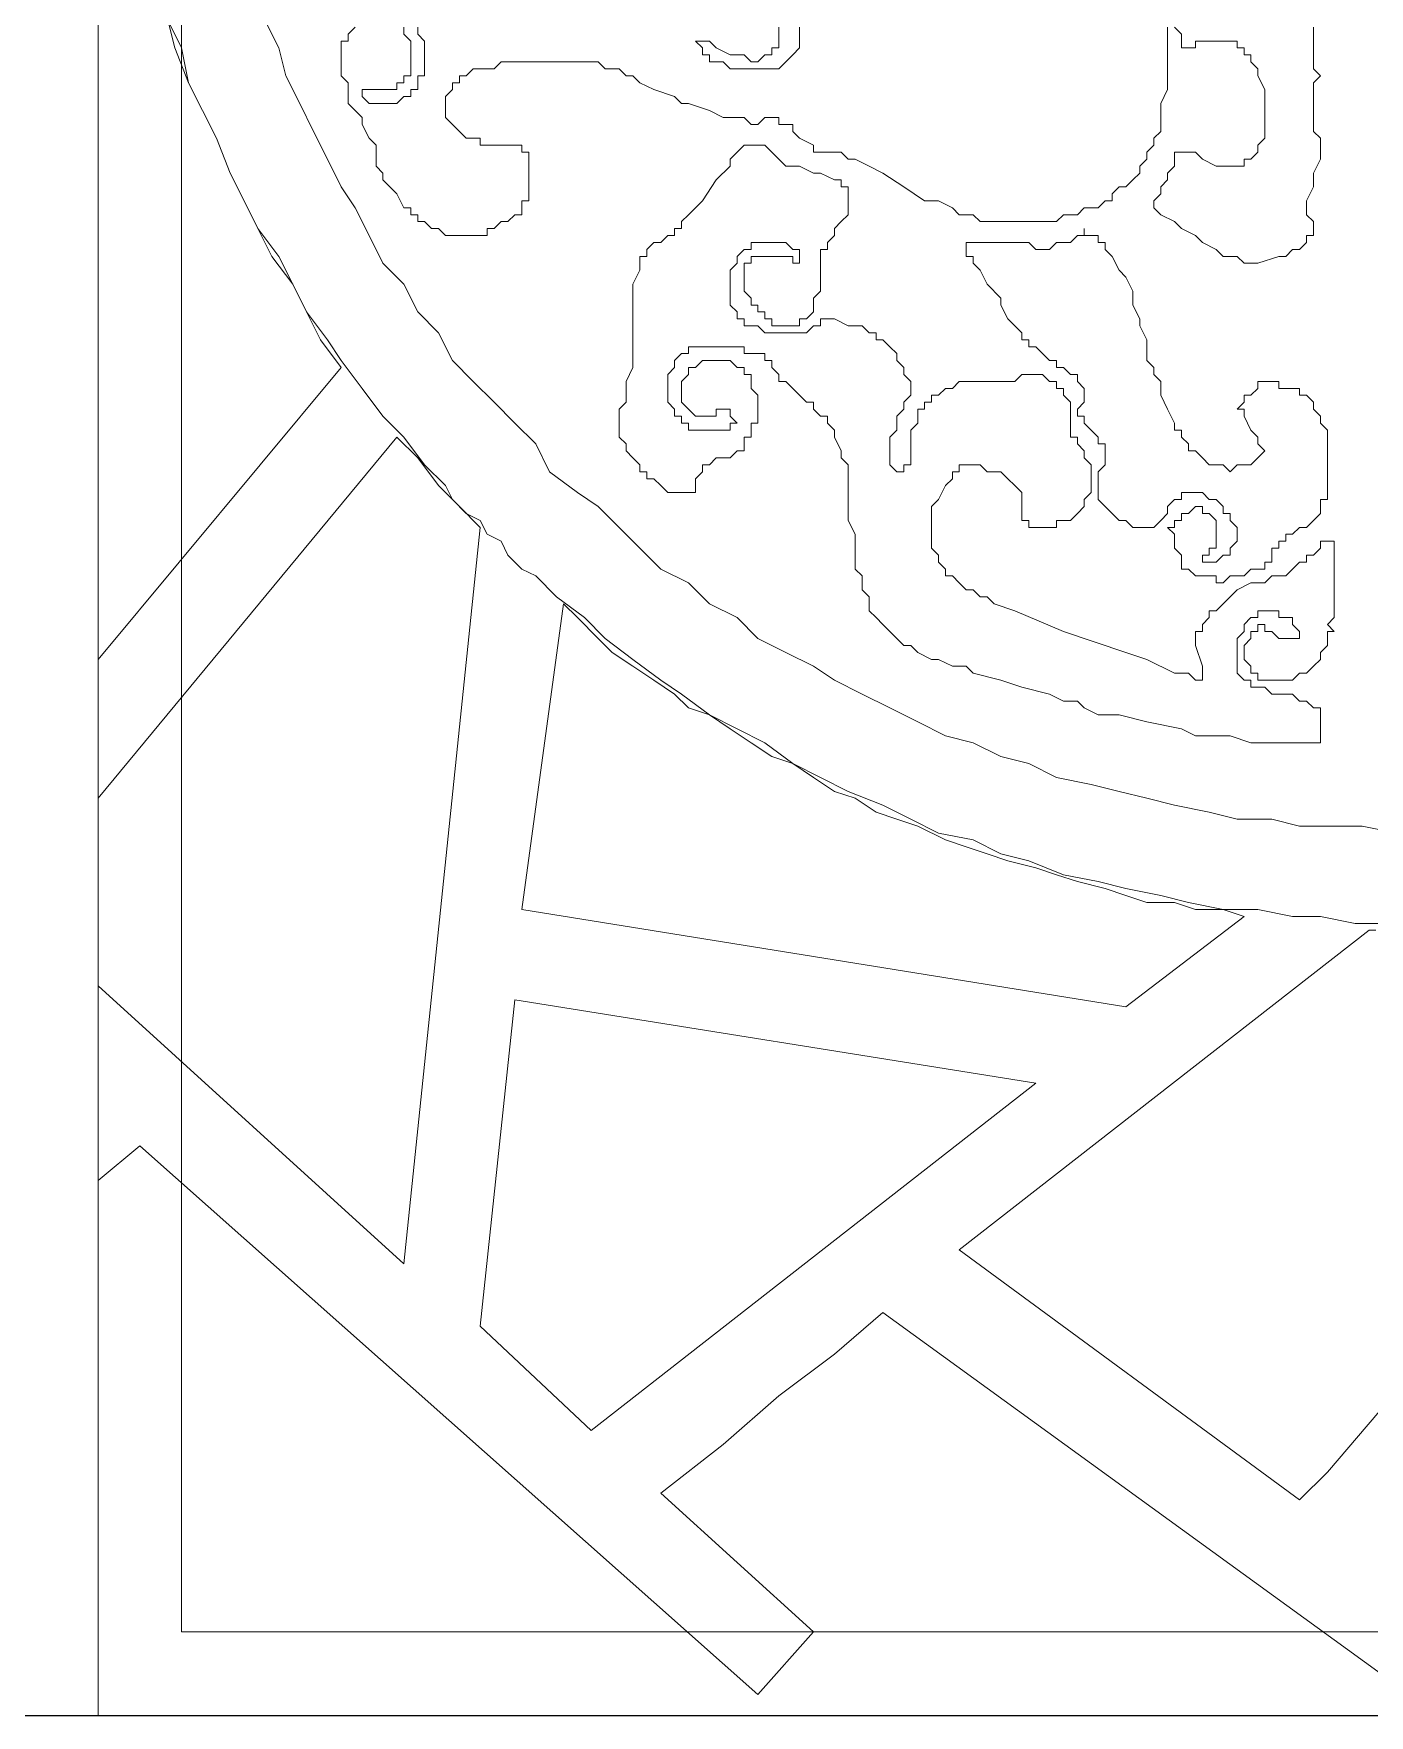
# Model space of a CAD drawing. Extents: x -66030 to 95157, y -13132 to 45879.
# Drawn here: x -50764 to -50013, y 24423 to 25368 of the extents above; entities that cross this region are included whole.
import ezdxf

# ---------------------------------------------------------------- set-up
doc = ezdxf.new("R2010")
doc.units = 0
doc.header["$LTSCALE"] = 100
doc.header["$MEASUREMENT"] = 0
doc.layers.get('0').update_dxf_attribs({"linetype": 'CONTINUOUS'})
doc.layers.add('3', color=11, linetype='CONTINUOUS')

msp = doc.modelspace()

# ---------------------------------------------------------------- linework, layer by layer
at = {"lineweight": 0}
for points in [[(-50727.7, 24422.57), (-49235.62, 24422.57), (-49235.62, 29164.42), (-50727.7, 29164.42), (-50727.7, 24422.57)], [(-50680.82, 24469.45), (-49282.49, 24469.45), (-49282.49, 29113.64), (-50680.82, 29113.64), (-50680.82, 24469.45)], [(-50411.31, 25250.64), (-50415.22, 25250.64), (-50415.22, 25250.64), (-50419.12, 25246.73), (-50419.12, 25246.73), (-50419.12, 25242.83), (-50423.03, 25242.83), (-50423.03, 25238.92), (-50423.03, 25235.02), (-50426.94, 25227.2), (-50426.94, 25223.3), (-50426.94, 25219.39), (-50426.94, 25215.49), (-50426.94, 25211.58), (-50426.94, 25207.67), (-50426.94, 25203.77), (-50426.94, 25192.05), (-50426.94, 25192.05), (-50426.94, 25188.14), (-50426.94, 25184.24), (-50426.94, 25180.33), (-50430.84, 25172.52), (-50430.84, 25164.71), (-50430.84, 25160.8), (-50434.75, 25156.9), (-50434.75, 25149.08), (-50434.75, 25145.18), (-50434.75, 25145.18), (-50434.75, 25141.27), (-50434.75, 25141.27), (-50430.84, 25137.37), (-50430.84, 25133.46), (-50426.94, 25129.55), (-50423.03, 25125.65), (-50423.03, 25121.74), (-50419.12, 25121.74), (-50419.12, 25117.84), (-50415.22, 25117.84), (-50411.31, 25113.93), (-50411.31, 25113.93), (-50407.41, 25110.02), (-50403.5, 25110.02), (-50403.5, 25110.02), (-50399.59, 25110.02), (-50395.69, 25110.02), (-50391.78, 25110.02), (-50391.78, 25113.93), (-50391.78, 25113.93), (-50391.78, 25117.84), (-50387.88, 25121.74), (-50387.88, 25125.65), (-50383.97, 25125.65), (-50383.97, 25125.65), (-50383.97, 25125.65), (-50383.97, 25125.65), (-50380.06, 25129.55), (-50376.16, 25129.55), (-50372.25, 25129.55), (-50368.35, 25133.46), (-50368.35, 25133.46), (-50364.44, 25133.46), (-50364.44, 25137.37), (-50364.44, 25137.37), (-50364.44, 25141.27), (-50360.53, 25141.27), (-50360.53, 25145.18), (-50360.53, 25149.08), (-50356.63, 25149.08), (-50356.63, 25152.99), (-50356.63, 25156.9), (-50356.63, 25160.8), (-50356.63, 25160.8), (-50356.63, 25164.71), (-50360.53, 25168.61), (-50360.53, 25168.61), (-50360.53, 25172.52), (-50360.53, 25176.43), (-50364.44, 25176.43), (-50364.44, 25180.33), (-50368.35, 25180.33), (-50368.35, 25180.33), (-50372.25, 25184.24), (-50372.25, 25184.24), (-50376.16, 25184.24), (-50380.06, 25184.24), (-50383.97, 25184.24), (-50383.97, 25184.24), (-50387.88, 25184.24), (-50391.78, 25180.33), (-50391.78, 25180.33), (-50395.69, 25180.33), (-50395.69, 25176.43), (-50395.69, 25176.43), (-50399.59, 25172.52), (-50399.59, 25168.61), (-50399.59, 25168.61), (-50399.59, 25164.71), (-50399.59, 25160.8), (-50395.69, 25156.9), (-50395.69, 25156.9), (-50391.78, 25152.99), (-50391.78, 25152.99), (-50391.78, 25152.99), (-50387.88, 25152.99), (-50387.88, 25152.99), (-50383.97, 25152.99), (-50383.97, 25152.99), (-50383.97, 25152.99), (-50380.06, 25152.99), (-50380.06, 25156.9), (-50380.06, 25156.9), (-50376.16, 25156.9), (-50372.25, 25156.9), (-50372.25, 25152.99), (-50372.25, 25152.99), (-50372.25, 25152.99), (-50368.35, 25149.08), (-50372.25, 25149.08), (-50372.25, 25149.08), (-50372.25, 25149.08), (-50372.25, 25145.18), (-50376.16, 25145.18), (-50376.16, 25145.18), (-50376.16, 25145.18), (-50380.06, 25145.18), (-50380.06, 25145.18), (-50383.97, 25145.18), (-50383.97, 25145.18), (-50383.97, 25145.18), (-50387.88, 25145.18), (-50391.78, 25145.18), (-50391.78, 25145.18), (-50395.69, 25145.18), (-50395.69, 25149.08), (-50399.59, 25149.08), (-50399.59, 25149.08), (-50399.59, 25152.99), (-50403.5, 25152.99), (-50403.5, 25156.9), (-50403.5, 25156.9), (-50407.41, 25160.8), (-50407.41, 25160.8), (-50407.41, 25164.71), (-50407.41, 25164.71), (-50407.41, 25168.61), (-50407.41, 25168.61), (-50407.41, 25172.52), (-50407.41, 25172.52), (-50407.41, 25176.43), (-50407.41, 25176.43), (-50403.5, 25180.33), (-50403.5, 25180.33), (-50403.5, 25184.24), (-50403.5, 25184.24), (-50399.59, 25188.14), (-50399.59, 25188.14), (-50395.69, 25188.14), (-50395.69, 25192.05), (-50391.78, 25192.05), (-50391.78, 25192.05), (-50387.88, 25192.05), (-50380.06, 25192.05), (-50372.25, 25192.05), (-50364.44, 25192.05), (-50364.44, 25188.14), (-50360.53, 25188.14), (-50356.63, 25188.14), (-50352.72, 25188.14), (-50352.72, 25184.24), (-50352.72, 25184.24), (-50352.72, 25184.24), (-50348.82, 25184.24), (-50348.82, 25180.33), (-50348.82, 25180.33), (-50348.82, 25180.33), (-50344.91, 25176.43), (-50344.91, 25172.52), (-50341, 25172.52), (-50337.1, 25168.61), (-50333.19, 25164.71), (-50329.29, 25160.8), (-50325.38, 25160.8), (-50325.38, 25156.9), (-50321.47, 25152.99), (-50317.57, 25152.99), (-50317.57, 25149.08), (-50313.66, 25145.18), (-50313.66, 25141.27), (-50309.76, 25133.46), (-50309.76, 25129.55), (-50305.85, 25125.65), (-50305.85, 25125.65), (-50305.85, 25117.84), (-50305.85, 25113.93), (-50305.85, 25106.12), (-50305.85, 25094.4), (-50301.94, 25086.59), (-50301.94, 25078.78), (-50301.94, 25070.96), (-50301.94, 25067.06), (-50298.04, 25063.15), (-50298.04, 25059.25), (-50298.04, 25055.34), (-50294.13, 25051.43), (-50294.13, 25047.53), (-50294.13, 25043.62), (-50290.23, 25039.72), (-50286.32, 25035.81), (-50286.32, 25035.81), (-50282.41, 25031.9), (-50278.51, 25028), (-50274.6, 25024.09), (-50270.7, 25024.09), (-50266.79, 25020.19), (-50258.98, 25016.28), (-50255.07, 25016.28), (-50247.26, 25012.38), (-50239.45, 25012.38), (-50235.54, 25008.47), (-50219.92, 25004.56), (-50208.2, 25000.66), (-50192.58, 24996.75), (-50184.77, 24992.85), (-50176.95, 24992.85), (-50173.05, 24988.94), (-50165.24, 24985.03), (-50161.33, 24985.03), (-50153.52, 24985.03), (-50137.89, 24981.13), (-50118.36, 24977.22), (-50110.55, 24973.32), (-50098.83, 24973.32), (-50091.02, 24973.32), (-50079.3, 24969.41), (-50071.49, 24969.41), (-50059.77, 24969.41), (-50051.96, 24969.41), (-50048.06, 24969.41), (-50044.15, 24969.41), (-50044.15, 24969.41), (-50040.24, 24969.41), (-50040.24, 24973.32), (-50040.24, 24973.32), (-50040.24, 24973.32), (-50040.24, 24973.32), (-50040.24, 24977.22), (-50040.24, 24977.22), (-50040.24, 24981.13), (-50040.24, 24981.13), (-50040.24, 24985.03), (-50040.24, 24988.94), (-50044.15, 24988.94), (-50044.15, 24988.94), (-50048.06, 24992.85), (-50048.06, 24992.85), (-50051.96, 24992.85), (-50055.87, 24996.75), (-50055.87, 24996.75), (-50059.77, 24996.75), (-50067.59, 24996.75), (-50071.49, 25000.66), (-50075.4, 25000.66), (-50079.3, 25000.66), (-50079.3, 25004.56), (-50083.21, 25004.56), (-50083.21, 25004.56), (-50083.21, 25004.56), (-50087.12, 25008.47), (-50087.12, 25008.47), (-50087.12, 25008.47), (-50087.12, 25012.38), (-50087.12, 25016.28), (-50087.12, 25016.28), (-50087.12, 25020.19), (-50087.12, 25024.09), (-50087.12, 25028), (-50087.12, 25028), (-50083.21, 25031.9), (-50083.21, 25035.81), (-50083.21, 25035.81), (-50079.3, 25039.72), (-50079.3, 25039.72), (-50075.4, 25039.72), (-50075.4, 25043.62), (-50071.49, 25043.62), (-50067.59, 25043.62), (-50063.68, 25043.62), (-50063.68, 25039.72), (-50059.77, 25039.72), (-50055.87, 25039.72), (-50055.87, 25039.72), (-50055.87, 25035.81), (-50055.87, 25035.81), (-50051.96, 25031.9), (-50051.96, 25031.9), (-50051.96, 25028), (-50051.96, 25028), (-50051.96, 25028), (-50051.96, 25028), (-50055.87, 25028), (-50055.87, 25028), (-50055.87, 25028), (-50059.77, 25028), (-50063.68, 25028), (-50067.59, 25031.9), (-50071.49, 25031.9), (-50071.49, 25031.9), (-50071.49, 25035.81), (-50075.4, 25035.81), (-50075.4, 25031.9), (-50075.4, 25031.9), (-50079.3, 25031.9), (-50079.3, 25031.9), (-50079.3, 25028), (-50079.3, 25028), (-50079.3, 25028), (-50083.21, 25024.09), (-50083.21, 25020.19), (-50083.21, 25016.28), (-50079.3, 25012.38), (-50079.3, 25012.38), (-50079.3, 25012.38), (-50079.3, 25008.47), (-50079.3, 25008.47), (-50075.4, 25008.47), (-50075.4, 25004.56), (-50075.4, 25004.56), (-50071.49, 25004.56), (-50071.49, 25004.56), (-50067.59, 25004.56), (-50063.68, 25004.56), (-50059.77, 25004.56), (-50055.87, 25004.56), (-50055.87, 25004.56), (-50051.96, 25008.47), (-50051.96, 25008.47), (-50048.06, 25008.47), (-50044.15, 25012.38), (-50044.15, 25012.38), (-50040.24, 25016.28), (-50040.24, 25016.28), (-50040.24, 25020.19), (-50036.34, 25024.09), (-50036.34, 25024.09), (-50036.34, 25028), (-50036.34, 25031.9), (-50032.43, 25031.9), (-50036.34, 25035.81), (-50032.43, 25039.72), (-50032.43, 25043.62), (-50032.43, 25043.62), (-50032.43, 25047.53), (-50032.43, 25055.34), (-50032.43, 25059.25), (-50032.43, 25063.15), (-50032.43, 25067.06), (-50032.43, 25070.96), (-50032.43, 25074.87), (-50032.43, 25078.78), (-50032.43, 25078.78), (-50032.43, 25082.68), (-50036.34, 25082.68), (-50036.34, 25082.68), (-50036.34, 25082.68), (-50036.34, 25082.68), (-50040.24, 25082.68), (-50040.24, 25078.78), (-50040.24, 25078.78), (-50040.24, 25078.78), (-50044.15, 25074.87), (-50044.15, 25074.87), (-50048.06, 25074.87), (-50048.06, 25070.96), (-50051.96, 25070.96), (-50055.87, 25067.06), (-50059.77, 25063.15), (-50067.59, 25063.15), (-50071.49, 25059.25), (-50079.3, 25059.25), (-50087.12, 25055.34), (-50091.02, 25051.43), (-50094.93, 25047.53), (-50098.83, 25043.62), (-50102.74, 25043.62), (-50102.74, 25039.72), (-50102.74, 25039.72), (-50106.65, 25035.81), (-50106.65, 25035.81), (-50106.65, 25031.9), (-50110.55, 25031.9), (-50110.55, 25028), (-50110.55, 25028), (-50110.55, 25024.09), (-50106.65, 25012.38), (-50106.65, 25008.47), (-50106.65, 25008.47), (-50106.65, 25008.47), (-50106.65, 25004.56), (-50106.65, 25004.56), (-50106.65, 25004.56), (-50110.55, 25004.56), (-50110.55, 25004.56), (-50114.46, 25008.47), (-50122.27, 25008.47), (-50137.89, 25016.28), (-50149.61, 25020.19), (-50184.77, 25031.9), (-50212.11, 25043.62), (-50223.83, 25047.53), (-50227.73, 25051.43), (-50231.64, 25051.43), (-50235.54, 25055.34), (-50239.45, 25055.34), (-50243.36, 25059.25), (-50247.26, 25063.15), (-50251.17, 25063.15), (-50251.17, 25067.06), (-50255.07, 25070.96), (-50255.07, 25074.87), (-50258.98, 25078.78), (-50258.98, 25082.68), (-50258.98, 25086.59), (-50258.98, 25090.49), (-50258.98, 25094.4), (-50258.98, 25102.21), (-50255.07, 25106.12), (-50251.17, 25113.93), (-50247.26, 25117.84), (-50247.26, 25121.74), (-50247.26, 25121.74), (-50243.36, 25121.74), (-50243.36, 25125.65), (-50239.45, 25125.65), (-50239.45, 25125.65), (-50235.54, 25125.65), (-50231.64, 25125.65), (-50231.64, 25125.65), (-50227.73, 25121.74), (-50219.92, 25121.74), (-50216.01, 25117.84), (-50216.01, 25117.84), (-50212.11, 25113.93), (-50212.11, 25113.93), (-50212.11, 25113.93), (-50208.2, 25110.02), (-50208.2, 25110.02), (-50208.2, 25106.12), (-50208.2, 25102.21), (-50208.2, 25098.31), (-50208.2, 25094.4), (-50204.3, 25094.4), (-50204.3, 25094.4), (-50204.3, 25094.4), (-50204.3, 25090.49), (-50200.39, 25090.49), (-50200.39, 25090.49), (-50200.39, 25090.49), (-50196.48, 25090.49), (-50192.58, 25090.49), (-50188.67, 25090.49), (-50188.67, 25094.4), (-50184.77, 25094.4), (-50180.86, 25094.4), (-50180.86, 25094.4), (-50180.86, 25094.4), (-50176.95, 25098.31), (-50176.95, 25098.31), (-50176.95, 25098.31), (-50173.05, 25102.21), (-50173.05, 25102.21), (-50173.05, 25106.12), (-50169.14, 25110.02), (-50169.14, 25110.02), (-50169.14, 25113.93), (-50169.14, 25117.84), (-50169.14, 25121.74), (-50169.14, 25125.65), (-50173.05, 25129.55), (-50173.05, 25133.46), (-50176.95, 25137.37), (-50176.95, 25137.37), (-50176.95, 25141.27), (-50180.86, 25141.27), (-50180.86, 25141.27), (-50180.86, 25145.18), (-50180.86, 25149.08), (-50180.86, 25152.99), (-50180.86, 25156.9), (-50180.86, 25160.8), (-50180.86, 25160.8), (-50184.77, 25164.71), (-50184.77, 25164.71), (-50184.77, 25168.61), (-50188.67, 25168.61), (-50188.67, 25168.61), (-50188.67, 25172.52), (-50192.58, 25172.52), (-50192.58, 25172.52), (-50196.48, 25176.43), (-50196.48, 25176.43), (-50196.48, 25176.43), (-50200.39, 25176.43), (-50200.39, 25176.43), (-50204.3, 25176.43), (-50208.2, 25176.43), (-50212.11, 25172.52), (-50216.01, 25172.52), (-50216.01, 25172.52), (-50219.92, 25172.52), (-50223.83, 25172.52), (-50227.73, 25172.52), (-50231.64, 25172.52), (-50235.54, 25172.52), (-50243.36, 25172.52), (-50247.26, 25168.61), (-50251.17, 25168.61), (-50255.07, 25164.71), (-50258.98, 25164.71), (-50258.98, 25160.8), (-50258.98, 25160.8), (-50262.89, 25160.8), (-50262.89, 25156.9), (-50266.79, 25156.9), (-50266.79, 25152.99), (-50266.79, 25152.99), (-50266.79, 25149.08), (-50266.79, 25149.08), (-50270.7, 25145.18), (-50270.7, 25145.18), (-50270.7, 25141.27), (-50270.7, 25137.37), (-50270.7, 25133.46), (-50270.7, 25129.55), (-50270.7, 25125.65), (-50274.6, 25125.65), (-50274.6, 25121.74), (-50274.6, 25121.74), (-50274.6, 25121.74), (-50278.51, 25121.74), (-50278.51, 25121.74), (-50278.51, 25121.74), (-50278.51, 25121.74), (-50282.41, 25125.65), (-50282.41, 25125.65), (-50282.41, 25129.55), (-50282.41, 25133.46), (-50282.41, 25137.37), (-50282.41, 25137.37), (-50282.41, 25141.27), (-50278.51, 25145.18), (-50278.51, 25152.99), (-50274.6, 25156.9), (-50274.6, 25160.8), (-50270.7, 25164.71), (-50270.7, 25164.71), (-50270.7, 25168.61), (-50270.7, 25172.52), (-50274.6, 25176.43), (-50274.6, 25180.33), (-50274.6, 25180.33), (-50278.51, 25184.24), (-50278.51, 25184.24), (-50278.51, 25188.14), (-50282.41, 25192.05), (-50282.41, 25192.05), (-50286.32, 25195.96), (-50290.23, 25195.96), (-50290.23, 25199.86), (-50294.13, 25199.86), (-50298.04, 25203.77), (-50298.04, 25203.77), (-50301.94, 25203.77), (-50305.85, 25203.77), (-50313.66, 25207.67), (-50321.47, 25207.67), (-50321.47, 25203.77), (-50325.38, 25203.77), (-50325.38, 25203.77), (-50329.29, 25199.86), (-50329.29, 25199.86), (-50333.19, 25199.86), (-50337.1, 25199.86), (-50337.1, 25199.86), (-50341, 25199.86), (-50344.91, 25199.86), (-50344.91, 25199.86), (-50348.82, 25199.86), (-50352.72, 25199.86), (-50352.72, 25199.86), (-50356.63, 25203.77), (-50356.63, 25203.77), (-50360.53, 25203.77), (-50364.44, 25203.77), (-50364.44, 25207.67), (-50364.44, 25207.67), (-50368.35, 25207.67), (-50368.35, 25211.58), (-50368.35, 25211.58), (-50372.25, 25215.49), (-50372.25, 25215.49), (-50372.25, 25219.39), (-50372.25, 25219.39), (-50372.25, 25223.3), (-50372.25, 25223.3), (-50372.25, 25227.2), (-50372.25, 25231.11), (-50372.25, 25235.02), (-50372.25, 25235.02), (-50368.35, 25238.92), (-50368.35, 25242.83), (-50368.35, 25242.83), (-50368.35, 25242.83), (-50364.44, 25246.73), (-50364.44, 25246.73), (-50360.53, 25246.73), (-50360.53, 25246.73), (-50360.53, 25250.64), (-50356.63, 25250.64), (-50356.63, 25250.64), (-50352.72, 25250.64), (-50352.72, 25250.64), (-50348.82, 25250.64), (-50344.91, 25250.64), (-50344.91, 25250.64), (-50341, 25250.64), (-50341, 25250.64), (-50337.1, 25246.73), (-50337.1, 25246.73), (-50333.19, 25246.73), (-50333.19, 25242.83), (-50333.19, 25242.83), (-50333.19, 25242.83), (-50333.19, 25238.92), (-50333.19, 25238.92), (-50333.19, 25238.92), (-50333.19, 25238.92), (-50333.19, 25238.92), (-50337.1, 25238.92), (-50337.1, 25242.83), (-50341, 25242.83), (-50341, 25242.83), (-50344.91, 25242.83), (-50344.91, 25242.83), (-50344.91, 25242.83), (-50348.82, 25242.83), (-50348.82, 25242.83), (-50352.72, 25242.83), (-50352.72, 25242.83), (-50356.63, 25242.83), (-50356.63, 25242.83), (-50360.53, 25242.83), (-50360.53, 25238.92), (-50364.44, 25238.92), (-50364.44, 25235.02), (-50364.44, 25231.11), (-50364.44, 25227.2), (-50364.44, 25223.3), (-50360.53, 25219.39), (-50360.53, 25215.49), (-50356.63, 25215.49), (-50356.63, 25211.58), (-50352.72, 25211.58), (-50352.72, 25207.67), (-50348.82, 25207.67), (-50348.82, 25203.77), (-50344.91, 25203.77), (-50341, 25203.77), (-50341, 25203.77), (-50341, 25203.77), (-50337.1, 25203.77), (-50337.1, 25203.77), (-50333.19, 25203.77), (-50333.19, 25207.67), (-50329.29, 25207.67), (-50329.29, 25207.67), (-50329.29, 25207.67), (-50325.38, 25211.58), (-50325.38, 25215.49), (-50325.38, 25215.49), (-50325.38, 25219.39), (-50321.47, 25223.3), (-50321.47, 25227.2), (-50321.47, 25235.02), (-50321.47, 25238.92), (-50321.47, 25242.83), (-50321.47, 25246.73), (-50317.57, 25246.73), (-50317.57, 25250.64), (-50313.66, 25254.55), (-50313.66, 25258.45), (-50309.76, 25262.36), (-50309.76, 25262.36), (-50305.85, 25266.26), (-50305.85, 25270.17), (-50305.85, 25270.17), (-50305.85, 25274.07), (-50305.85, 25274.07), (-50305.85, 25277.98), (-50305.85, 25281.89), (-50305.85, 25281.89), (-50305.85, 25281.89), (-50305.85, 25281.89), (-50309.76, 25281.89), (-50309.76, 25285.79), (-50313.66, 25285.79), (-50321.47, 25289.7), (-50325.38, 25289.7), (-50333.19, 25293.6), (-50333.19, 25293.6), (-50337.1, 25293.6), (-50337.1, 25293.6), (-50337.1, 25293.6), (-50337.1, 25293.6), (-50341, 25293.6), (-50341, 25293.6), (-50344.91, 25297.51), (-50348.82, 25301.42), (-50352.72, 25305.32), (-50356.63, 25305.32), (-50356.63, 25305.32), (-50356.63, 25305.32), (-50360.53, 25305.32), (-50360.53, 25305.32), (-50364.44, 25305.32), (-50364.44, 25305.32), (-50364.44, 25305.32), (-50368.35, 25301.42), (-50372.25, 25297.51), (-50372.25, 25293.6), (-50380.06, 25285.79), (-50387.88, 25274.07), (-50391.78, 25270.17), (-50395.69, 25266.26), (-50399.59, 25262.36), (-50399.59, 25258.45), (-50403.5, 25258.45), (-50403.5, 25254.55), (-50407.41, 25254.55), (-50407.41, 25254.55), (-50407.41, 25254.55), (-50411.31, 25250.64), (-50411.31, 25250.64), (-50411.31, 25250.64)], [(-50200.39, 25246.73), (-50204.3, 25250.64), (-50208.2, 25250.64), (-50219.92, 25250.64), (-50231.64, 25250.64), (-50235.54, 25250.64), (-50235.54, 25250.64), (-50235.54, 25250.64), (-50239.45, 25250.64), (-50239.45, 25246.73), (-50239.45, 25246.73), (-50239.45, 25242.83), (-50235.54, 25242.83), (-50235.54, 25238.92), (-50235.54, 25238.92), (-50235.54, 25238.92), (-50235.54, 25238.92), (-50231.64, 25235.02), (-50227.73, 25227.2), (-50219.92, 25219.39), (-50219.92, 25215.49), (-50216.01, 25207.67), (-50212.11, 25203.77), (-50208.2, 25199.86), (-50208.2, 25195.96), (-50204.3, 25195.96), (-50204.3, 25192.05), (-50200.39, 25192.05), (-50196.48, 25188.14), (-50196.48, 25188.14), (-50192.58, 25184.24), (-50188.67, 25184.24), (-50188.67, 25180.33), (-50184.77, 25180.33), (-50180.86, 25176.43), (-50180.86, 25176.43), (-50176.95, 25176.43), (-50176.95, 25176.43), (-50176.95, 25172.52), (-50176.95, 25172.52), (-50173.05, 25168.61), (-50173.05, 25168.61), (-50173.05, 25164.71), (-50173.05, 25160.8), (-50176.95, 25156.9), (-50176.95, 25152.99), (-50173.05, 25152.99), (-50173.05, 25149.08), (-50173.05, 25149.08), (-50173.05, 25149.08), (-50169.14, 25145.18), (-50169.14, 25145.18), (-50169.14, 25145.18), (-50165.24, 25141.27), (-50165.24, 25141.27), (-50165.24, 25137.37), (-50161.33, 25137.37), (-50161.33, 25133.46), (-50161.33, 25129.55), (-50161.33, 25125.65), (-50161.33, 25125.65), (-50165.24, 25121.74), (-50165.24, 25117.84), (-50165.24, 25113.93), (-50165.24, 25113.93), (-50165.24, 25113.93), (-50165.24, 25110.02), (-50165.24, 25110.02), (-50165.24, 25106.12), (-50165.24, 25106.12), (-50161.33, 25102.21), (-50161.33, 25102.21), (-50157.42, 25098.31), (-50157.42, 25098.31), (-50153.52, 25094.4), (-50153.52, 25094.4), (-50149.61, 25094.4), (-50145.71, 25090.49), (-50145.71, 25090.49), (-50141.8, 25090.49), (-50137.89, 25090.49), (-50137.89, 25090.49), (-50133.99, 25090.49), (-50133.99, 25090.49), (-50133.99, 25090.49), (-50130.08, 25094.4), (-50130.08, 25094.4), (-50126.18, 25098.31), (-50126.18, 25102.21), (-50126.18, 25102.21), (-50122.27, 25106.12), (-50122.27, 25106.12), (-50118.36, 25106.12), (-50118.36, 25110.02), (-50114.46, 25110.02), (-50114.46, 25110.02), (-50110.55, 25110.02), (-50106.65, 25110.02), (-50106.65, 25110.02), (-50102.74, 25106.12), (-50102.74, 25106.12), (-50098.83, 25106.12), (-50098.83, 25106.12), (-50094.93, 25102.21), (-50094.93, 25102.21), (-50094.93, 25098.31), (-50091.02, 25098.31), (-50091.02, 25094.4), (-50091.02, 25094.4), (-50087.12, 25090.49), (-50087.12, 25082.68), (-50087.12, 25082.68), (-50087.12, 25082.68), (-50091.02, 25078.78), (-50091.02, 25078.78), (-50091.02, 25074.87), (-50094.93, 25074.87), (-50094.93, 25074.87), (-50094.93, 25074.87), (-50098.83, 25070.96), (-50098.83, 25070.96), (-50098.83, 25070.96), (-50102.74, 25070.96), (-50102.74, 25070.96), (-50102.74, 25070.96), (-50106.65, 25070.96), (-50106.65, 25074.87), (-50106.65, 25074.87), (-50106.65, 25074.87), (-50102.74, 25074.87), (-50102.74, 25074.87), (-50102.74, 25078.78), (-50098.83, 25078.78), (-50098.83, 25078.78), (-50098.83, 25082.68), (-50098.83, 25082.68), (-50098.83, 25086.59), (-50098.83, 25090.49), (-50098.83, 25094.4), (-50098.83, 25094.4), (-50098.83, 25094.4), (-50102.74, 25098.31), (-50102.74, 25098.31), (-50102.74, 25098.31), (-50106.65, 25098.31), (-50106.65, 25102.21), (-50110.55, 25102.21), (-50114.46, 25098.31), (-50114.46, 25098.31), (-50118.36, 25098.31), (-50118.36, 25094.4), (-50122.27, 25094.4), (-50122.27, 25094.4), (-50122.27, 25090.49), (-50126.18, 25090.49), (-50126.18, 25090.49), (-50122.27, 25086.59), (-50122.27, 25078.78), (-50122.27, 25078.78), (-50118.36, 25074.87), (-50118.36, 25070.96), (-50118.36, 25070.96), (-50118.36, 25067.06), (-50114.46, 25067.06), (-50114.46, 25067.06), (-50110.55, 25063.15), (-50110.55, 25063.15), (-50106.65, 25063.15), (-50106.65, 25063.15), (-50102.74, 25063.15), (-50098.83, 25063.15), (-50098.83, 25059.25), (-50094.93, 25059.25), (-50091.02, 25063.15), (-50091.02, 25063.15), (-50087.12, 25063.15), (-50083.21, 25063.15), (-50083.21, 25063.15), (-50079.3, 25067.06), (-50075.4, 25067.06), (-50071.49, 25067.06), (-50071.49, 25070.96), (-50067.59, 25070.96), (-50067.59, 25074.87), (-50067.59, 25074.87), (-50067.59, 25078.78), (-50063.68, 25078.78), (-50063.68, 25082.68), (-50059.77, 25082.68), (-50059.77, 25086.59), (-50059.77, 25086.59), (-50055.87, 25086.59), (-50051.96, 25090.49), (-50048.06, 25090.49), (-50044.15, 25094.4), (-50044.15, 25094.4), (-50040.24, 25098.31), (-50040.24, 25098.31), (-50040.24, 25102.21), (-50040.24, 25102.21), (-50040.24, 25106.12), (-50036.34, 25106.12), (-50036.34, 25110.02), (-50036.34, 25117.84), (-50036.34, 25121.74), (-50036.34, 25125.65), (-50036.34, 25129.55), (-50036.34, 25133.46), (-50036.34, 25141.27), (-50036.34, 25145.18), (-50040.24, 25149.08), (-50040.24, 25152.99), (-50044.15, 25156.9), (-50044.15, 25160.8), (-50044.15, 25160.8), (-50048.06, 25164.71), (-50048.06, 25164.71), (-50048.06, 25164.71), (-50051.96, 25164.71), (-50051.96, 25164.71), (-50051.96, 25168.61), (-50055.87, 25168.61), (-50059.77, 25168.61), (-50059.77, 25168.61), (-50063.68, 25168.61), (-50063.68, 25172.52), (-50063.68, 25172.52), (-50063.68, 25172.52), (-50063.68, 25172.52), (-50067.59, 25172.52), (-50067.59, 25172.52), (-50071.49, 25172.52), (-50071.49, 25172.52), (-50071.49, 25172.52), (-50075.4, 25172.52), (-50075.4, 25168.61), (-50079.3, 25164.71), (-50083.21, 25164.71), (-50083.21, 25160.8), (-50087.12, 25156.9), (-50083.21, 25156.9), (-50083.21, 25152.99), (-50079.3, 25145.18), (-50075.4, 25141.27), (-50075.4, 25137.37), (-50071.49, 25133.46), (-50071.49, 25133.46), (-50071.49, 25133.46), (-50075.4, 25129.55), (-50075.4, 25129.55), (-50075.4, 25129.55), (-50075.4, 25129.55), (-50079.3, 25125.65), (-50079.3, 25125.65), (-50083.21, 25125.65), (-50083.21, 25125.65), (-50087.12, 25125.65), (-50091.02, 25121.74), (-50091.02, 25121.74), (-50094.93, 25125.65), (-50098.83, 25125.65), (-50098.83, 25125.65), (-50102.74, 25125.65), (-50102.74, 25125.65), (-50106.65, 25129.55), (-50106.65, 25129.55), (-50110.55, 25133.46), (-50114.46, 25133.46), (-50114.46, 25137.37), (-50118.36, 25141.27), (-50118.36, 25145.18), (-50122.27, 25145.18), (-50122.27, 25149.08), (-50126.18, 25156.9), (-50130.08, 25164.71), (-50130.08, 25172.52), (-50133.99, 25176.43), (-50133.99, 25180.33), (-50137.89, 25184.24), (-50137.89, 25195.96), (-50141.8, 25203.77), (-50141.8, 25207.67), (-50145.71, 25215.49), (-50145.71, 25223.3), (-50149.61, 25231.11), (-50153.52, 25235.02), (-50157.42, 25242.83), (-50157.42, 25242.83), (-50161.33, 25246.73), (-50161.33, 25246.73), (-50161.33, 25250.64), (-50165.24, 25250.64), (-50165.24, 25254.55), (-50169.14, 25254.55), (-50169.14, 25254.55), (-50173.05, 25254.55), (-50173.05, 25258.45), (-50173.05, 25254.55), (-50176.95, 25254.55), (-50176.95, 25254.55), (-50180.86, 25250.64), (-50180.86, 25250.64), (-50184.77, 25250.64), (-50188.67, 25250.64), (-50192.58, 25246.73), (-50196.48, 25246.73), (-50200.39, 25246.73), (-50200.39, 25246.73)], [(-50083.21, 24871.76), (-50094.93, 24875.67), (-50110.55, 24875.67), (-50122.27, 24879.57), (-50137.89, 24879.57), (-50149.61, 24883.48), (-50161.33, 24887.38), (-50176.95, 24891.29), (-50188.67, 24895.2), (-50200.39, 24899.1), (-50216.01, 24903.01), (-50227.73, 24906.91), (-50239.45, 24910.82), (-50251.17, 24914.73), (-50266.79, 24922.54), (-50278.51, 24926.44), (-50290.23, 24930.35), (-50301.94, 24938.16), (-50313.66, 24942.07), (-50325.38, 24949.88), (-50337.1, 24957.69), (-50348.82, 24961.6), (-50360.53, 24969.41), (-50372.25, 24977.22), (-50383.97, 24985.03), (-50395.69, 24988.94), (-50403.5, 24996.75), (-50415.22, 25004.56), (-50426.94, 25012.38), (-50438.65, 25020.19), (-50446.47, 25028), (-50458.18, 25039.72), (-50466, 25047.53), (-50489.43, 24875.67), (-50149.61, 24820.98), (-50083.21, 24871.76)], [(-50200.39, 24778.02), (-50450.37, 24582.72), (-50512.87, 24641.31), (-50493.34, 24824.89), (-50200.39, 24778.02)]]:
    msp.add_lwpolyline(points, close=True, dxfattribs=at)
for points in [[(-50688.64, 25375.63), (-50684.73, 25360.01), (-50676.92, 25340.48), (-50669.11, 25324.85), (-50661.29, 25309.23), (-50653.48, 25289.7), (-50645.67, 25274.07), (-50637.86, 25258.45), (-50630.05, 25242.83), (-50618.33, 25227.2), (-50610.52, 25211.58), (-50602.7, 25195.96), (-50590.99, 25180.33), (-50727.7, 25016.28), (-50727.7, 24938.16), (-50559.74, 25141.27), (-50548.02, 25129.55), (-50536.3, 25113.93), (-50524.58, 25102.21), (-50512.87, 25090.49), (-50555.83, 24676.46), (-50727.7, 24832.7), (-50727.7, 24723.33), (-50704.26, 24742.86), (-50356.63, 24434.29), (-50325.38, 24469.45), (-50411.31, 24547.57), (-50376.16, 24574.91), (-50344.91, 24602.25), (-50313.66, 24625.68), (-50286.32, 24649.12), (-49973.84, 24422.57)], [(-50001.19, 24867.85), (-50020.72, 24867.85), (-50040.24, 24871.76), (-50055.87, 24871.76), (-50075.4, 24875.67), (-50094.93, 24875.67), (-50114.46, 24879.57), (-50130.08, 24883.48), (-50149.61, 24887.38), (-50165.24, 24891.29), (-50184.77, 24895.2), (-50204.3, 24903.01), (-50219.92, 24906.91), (-50235.54, 24914.73), (-50255.07, 24918.63), (-50270.7, 24926.44), (-50286.32, 24934.26), (-50305.85, 24942.07), (-50321.47, 24949.88), (-50337.1, 24957.69), (-50352.72, 24969.41), (-50368.35, 24977.22), (-50383.97, 24985.03), (-50399.59, 24996.75), (-50411.31, 25004.56), (-50426.94, 25016.28), (-50442.56, 25028), (-50454.28, 25039.72), (-50469.9, 25051.43), (-50481.62, 25063.15), (-50489.43, 25067.06), (-50497.24, 25074.87), (-50501.15, 25082.68), (-50508.96, 25086.59), (-50512.87, 25094.4), (-50520.68, 25098.31), (-50528.49, 25106.12), (-50532.4, 25113.93), (-50544.11, 25125.65), (-50555.83, 25141.27), (-50567.55, 25152.99), (-50579.27, 25168.61), (-50590.99, 25184.24), (-50598.8, 25195.96), (-50610.52, 25211.58), (-50618.33, 25227.2), (-50626.14, 25242.83), (-50637.86, 25258.45), (-50645.67, 25274.07), (-50653.48, 25289.7), (-50661.29, 25309.23), (-50669.11, 25324.85), (-50676.92, 25340.48), (-50680.82, 25360.01), (-50688.64, 25375.63)], [(-49997.28, 24918.63), (-50016.81, 24922.54), (-50036.34, 24922.54), (-50051.96, 24922.54), (-50067.59, 24926.44), (-50087.12, 24926.44), (-50102.74, 24930.35), (-50122.27, 24934.26), (-50137.89, 24938.16), (-50153.52, 24942.07), (-50169.14, 24945.97), (-50188.67, 24949.88), (-50204.3, 24957.69), (-50219.92, 24961.6), (-50235.54, 24969.41), (-50251.17, 24973.32), (-50266.79, 24981.13), (-50282.41, 24988.94), (-50298.04, 24996.75), (-50313.66, 25004.56), (-50325.38, 25012.38), (-50341, 25020.19), (-50356.63, 25028), (-50368.35, 25039.72), (-50383.97, 25047.53), (-50395.69, 25059.25), (-50411.31, 25067.06), (-50423.03, 25078.78), (-50434.75, 25090.49), (-50446.47, 25102.21), (-50458.18, 25110.02), (-50473.81, 25121.74), (-50481.62, 25137.37), (-50493.34, 25149.08), (-50505.06, 25160.8), (-50516.77, 25172.52), (-50528.49, 25184.24), (-50536.3, 25199.86), (-50548.02, 25211.58), (-50555.83, 25227.2), (-50567.55, 25238.92), (-50575.36, 25254.55), (-50583.17, 25270.17), (-50590.99, 25281.89), (-50598.8, 25297.51), (-50606.61, 25313.13), (-50614.42, 25328.76), (-50622.23, 25344.38), (-50626.14, 25360.01), (-50633.95, 25375.63)], [(-50583.17, 25371.72), (-50587.08, 25367.82), (-50587.08, 25367.82), (-50587.08, 25363.91), (-50590.99, 25363.91), (-50590.99, 25360.01), (-50590.99, 25356.1), (-50590.99, 25356.1), (-50590.99, 25352.19), (-50590.99, 25352.19), (-50590.99, 25348.29), (-50590.99, 25344.38), (-50587.08, 25340.48), (-50587.08, 25332.66), (-50587.08, 25328.76), (-50583.17, 25324.85), (-50579.27, 25320.95), (-50579.27, 25317.04), (-50575.36, 25309.23), (-50575.36, 25309.23), (-50571.46, 25305.32), (-50571.46, 25301.42), (-50571.46, 25297.51), (-50571.46, 25297.51), (-50571.46, 25293.6), (-50567.55, 25289.7), (-50567.55, 25289.7), (-50567.55, 25285.79), (-50563.64, 25281.89), (-50559.74, 25277.98), (-50555.83, 25270.17), (-50551.93, 25270.17), (-50551.93, 25266.26), (-50548.02, 25266.26), (-50548.02, 25262.36), (-50548.02, 25262.36), (-50544.11, 25262.36), (-50544.11, 25262.36), (-50540.21, 25258.45), (-50540.21, 25258.45), (-50536.3, 25258.45), (-50532.4, 25254.55), (-50532.4, 25254.55), (-50528.49, 25254.55), (-50524.58, 25254.55), (-50520.68, 25254.55), (-50520.68, 25254.55), (-50516.77, 25254.55), (-50512.87, 25254.55), (-50508.96, 25254.55), (-50508.96, 25258.45), (-50505.06, 25258.45), (-50505.06, 25258.45), (-50501.15, 25262.36), (-50497.24, 25262.36), (-50493.34, 25266.26), (-50493.34, 25266.26), (-50489.43, 25266.26), (-50489.43, 25270.17), (-50489.43, 25270.17), (-50489.43, 25274.07), (-50485.53, 25274.07), (-50485.53, 25277.98), (-50485.53, 25277.98), (-50485.53, 25281.89), (-50485.53, 25285.79), (-50485.53, 25285.79), (-50485.53, 25293.6), (-50485.53, 25293.6), (-50485.53, 25297.51), (-50485.53, 25301.42), (-50489.43, 25301.42), (-50489.43, 25301.42), (-50489.43, 25305.32), (-50489.43, 25305.32), (-50493.34, 25305.32), (-50497.24, 25305.32), (-50501.15, 25305.32), (-50505.06, 25305.32), (-50508.96, 25305.32), (-50512.87, 25305.32), (-50512.87, 25309.23), (-50516.77, 25309.23), (-50520.68, 25309.23), (-50524.58, 25313.13), (-50524.58, 25313.13), (-50528.49, 25317.04), (-50528.49, 25317.04), (-50528.49, 25317.04), (-50528.49, 25317.04), (-50532.4, 25320.95), (-50532.4, 25320.95), (-50532.4, 25324.85), (-50532.4, 25324.85), (-50532.4, 25324.85), (-50532.4, 25328.76), (-50532.4, 25328.76), (-50532.4, 25332.66), (-50528.49, 25336.57), (-50528.49, 25336.57), (-50528.49, 25336.57), (-50528.49, 25340.48), (-50524.58, 25340.48), (-50524.58, 25344.38), (-50520.68, 25344.38), (-50520.68, 25344.38), (-50516.77, 25348.29), (-50508.96, 25348.29), (-50505.06, 25348.29), (-50501.15, 25352.19), (-50493.34, 25352.19), (-50489.43, 25352.19), (-50481.62, 25352.19), (-50473.81, 25352.19), (-50466, 25352.19), (-50462.09, 25352.19), (-50458.18, 25352.19), (-50450.37, 25352.19), (-50446.47, 25352.19), (-50442.56, 25348.29), (-50434.75, 25348.29), (-50430.84, 25344.38), (-50426.94, 25344.38), (-50423.03, 25340.48), (-50415.22, 25336.57), (-50403.5, 25332.66), (-50399.59, 25328.76), (-50395.69, 25328.76), (-50383.97, 25324.85), (-50376.16, 25320.95), (-50372.25, 25320.95), (-50364.44, 25320.95), (-50360.53, 25317.04), (-50356.63, 25317.04), (-50352.72, 25320.95), (-50352.72, 25320.95), (-50352.72, 25320.95), (-50352.72, 25320.95), (-50348.82, 25320.95), (-50344.91, 25320.95), (-50344.91, 25317.04), (-50341, 25317.04), (-50337.1, 25317.04), (-50337.1, 25313.13), (-50333.19, 25309.23), (-50325.38, 25305.32), (-50325.38, 25305.32), (-50325.38, 25301.42), (-50321.47, 25301.42), (-50321.47, 25301.42), (-50317.57, 25301.42), (-50317.57, 25301.42), (-50313.66, 25301.42), (-50309.76, 25301.42), (-50305.85, 25297.51), (-50301.94, 25297.51), (-50294.13, 25293.6), (-50286.32, 25289.7), (-50274.6, 25281.89), (-50262.89, 25274.07), (-50255.07, 25274.07), (-50247.26, 25270.17), (-50243.36, 25266.26), (-50235.54, 25266.26), (-50231.64, 25262.36), (-50227.73, 25262.36), (-50227.73, 25262.36), (-50223.83, 25262.36), (-50216.01, 25262.36), (-50212.11, 25262.36), (-50204.3, 25262.36), (-50200.39, 25262.36), (-50196.48, 25262.36), (-50188.67, 25262.36), (-50184.77, 25266.26), (-50180.86, 25266.26), (-50176.95, 25266.26), (-50173.05, 25270.17), (-50165.24, 25270.17), (-50161.33, 25274.07), (-50157.42, 25274.07), (-50157.42, 25277.98), (-50153.52, 25281.89), (-50149.61, 25281.89), (-50145.71, 25285.79), (-50141.8, 25289.7), (-50141.8, 25293.6), (-50137.89, 25297.51), (-50137.89, 25301.42), (-50133.99, 25305.32), (-50133.99, 25309.23), (-50130.08, 25313.13), (-50130.08, 25320.95), (-50130.08, 25324.85), (-50130.08, 25328.76), (-50126.18, 25336.57), (-50126.18, 25340.48), (-50126.18, 25344.38), (-50126.18, 25352.19), (-50126.18, 25360.01), (-50126.18, 25360.01), (-50126.18, 25363.91), (-50126.18, 25363.91), (-50126.18, 25367.82), (-50126.18, 25371.72)], [(-50548.02, 25371.72), (-50548.02, 25367.82), (-50544.11, 25363.91), (-50544.11, 25360.01), (-50544.11, 25356.1), (-50544.11, 25352.19), (-50544.11, 25348.29), (-50544.11, 25348.29), (-50544.11, 25344.38), (-50548.02, 25344.38), (-50548.02, 25340.48), (-50548.02, 25340.48), (-50548.02, 25336.57), (-50551.93, 25336.57), (-50551.93, 25332.66), (-50555.83, 25332.66), (-50555.83, 25332.66), (-50559.74, 25328.76), (-50563.64, 25328.76), (-50567.55, 25328.76), (-50571.46, 25328.76), (-50571.46, 25328.76), (-50575.36, 25328.76), (-50575.36, 25328.76), (-50575.36, 25328.76), (-50575.36, 25328.76), (-50579.27, 25332.66), (-50579.27, 25332.66), (-50579.27, 25336.57), (-50575.36, 25336.57), (-50571.46, 25336.57), (-50567.55, 25336.57), (-50563.64, 25336.57), (-50559.74, 25336.57), (-50559.74, 25336.57), (-50559.74, 25340.48), (-50555.83, 25340.48), (-50555.83, 25340.48), (-50555.83, 25340.48), (-50555.83, 25344.38), (-50551.93, 25344.38), (-50551.93, 25344.38), (-50551.93, 25348.29), (-50551.93, 25348.29), (-50551.93, 25352.19), (-50551.93, 25352.19), (-50551.93, 25356.1), (-50551.93, 25360.01), (-50551.93, 25363.91), (-50555.83, 25367.82), (-50555.83, 25367.82), (-50555.83, 25367.82), (-50555.83, 25371.72)], [(-50333.19, 25371.72), (-50333.19, 25367.82), (-50333.19, 25363.91), (-50333.19, 25363.91), (-50333.19, 25360.01), (-50337.1, 25356.1), (-50337.1, 25356.1), (-50341, 25352.19), (-50341, 25352.19), (-50344.91, 25348.29), (-50348.82, 25348.29), (-50348.82, 25348.29), (-50352.72, 25348.29), (-50356.63, 25348.29), (-50360.53, 25348.29), (-50368.35, 25348.29), (-50372.25, 25348.29), (-50376.16, 25352.19), (-50380.06, 25352.19), (-50380.06, 25352.19), (-50383.97, 25352.19), (-50383.97, 25356.1), (-50387.88, 25356.1), (-50387.88, 25356.1), (-50387.88, 25360.01), (-50391.78, 25363.91), (-50391.78, 25363.91), (-50391.78, 25363.91), (-50391.78, 25363.91), (-50387.88, 25363.91), (-50387.88, 25363.91), (-50387.88, 25363.91), (-50383.97, 25363.91), (-50380.06, 25360.01), (-50372.25, 25356.1), (-50368.35, 25356.1), (-50368.35, 25356.1), (-50364.44, 25356.1), (-50360.53, 25352.19), (-50360.53, 25352.19), (-50356.63, 25352.19), (-50356.63, 25352.19), (-50352.72, 25356.1), (-50352.72, 25356.1), (-50352.72, 25356.1), (-50348.82, 25356.1), (-50348.82, 25360.01), (-50348.82, 25360.01), (-50344.91, 25360.01), (-50344.91, 25363.91), (-50344.91, 25363.91), (-50344.91, 25367.82), (-50344.91, 25371.72)], [(-50122.27, 25371.72), (-50118.36, 25367.82), (-50118.36, 25363.91), (-50118.36, 25360.01), (-50114.46, 25360.01), (-50114.46, 25360.01), (-50110.55, 25360.01), (-50110.55, 25363.91), (-50106.65, 25363.91), (-50102.74, 25363.91), (-50098.83, 25363.91), (-50094.93, 25363.91), (-50091.02, 25363.91), (-50091.02, 25363.91), (-50091.02, 25363.91), (-50087.12, 25363.91), (-50087.12, 25360.01), (-50083.21, 25360.01), (-50083.21, 25360.01), (-50083.21, 25356.1), (-50079.3, 25356.1), (-50079.3, 25356.1), (-50079.3, 25352.19), (-50075.4, 25348.29), (-50075.4, 25344.38), (-50071.49, 25336.57), (-50071.49, 25332.66), (-50071.49, 25328.76), (-50071.49, 25324.85), (-50071.49, 25320.95), (-50071.49, 25317.04), (-50071.49, 25313.13), (-50071.49, 25313.13), (-50071.49, 25309.23), (-50075.4, 25305.32), (-50075.4, 25305.32), (-50075.4, 25301.42), (-50079.3, 25297.51), (-50079.3, 25297.51), (-50083.21, 25297.51), (-50083.21, 25293.6), (-50087.12, 25293.6), (-50087.12, 25293.6), (-50091.02, 25293.6), (-50094.93, 25293.6), (-50098.83, 25293.6), (-50106.65, 25297.51), (-50110.55, 25301.42), (-50114.46, 25301.42), (-50114.46, 25301.42), (-50118.36, 25301.42), (-50118.36, 25301.42), (-50118.36, 25301.42), (-50118.36, 25301.42), (-50122.27, 25301.42), (-50122.27, 25301.42), (-50122.27, 25297.51), (-50122.27, 25293.6), (-50122.27, 25293.6), (-50126.18, 25289.7), (-50126.18, 25285.79), (-50126.18, 25285.79), (-50130.08, 25281.89), (-50130.08, 25281.89), (-50130.08, 25277.98), (-50133.99, 25274.07), (-50133.99, 25274.07), (-50133.99, 25274.07), (-50133.99, 25274.07), (-50133.99, 25270.17), (-50133.99, 25270.17), (-50133.99, 25270.17), (-50130.08, 25266.26), (-50130.08, 25266.26), (-50122.27, 25262.36), (-50118.36, 25258.45), (-50110.55, 25254.55), (-50106.65, 25250.64), (-50098.83, 25246.73), (-50094.93, 25242.83), (-50091.02, 25242.83), (-50087.12, 25242.83), (-50083.21, 25238.92), (-50079.3, 25238.92), (-50079.3, 25238.92), (-50075.4, 25238.92), (-50063.68, 25242.83), (-50059.77, 25242.83), (-50055.87, 25246.73), (-50051.96, 25246.73), (-50051.96, 25246.73), (-50048.06, 25250.64), (-50048.06, 25250.64), (-50048.06, 25254.55), (-50044.15, 25254.55), (-50044.15, 25258.45), (-50044.15, 25258.45), (-50044.15, 25262.36), (-50048.06, 25266.26), (-50048.06, 25266.26), (-50048.06, 25266.26), (-50048.06, 25270.17), (-50048.06, 25270.17), (-50048.06, 25274.07), (-50048.06, 25274.07), (-50044.15, 25281.89), (-50044.15, 25285.79), (-50044.15, 25289.7), (-50040.24, 25297.51), (-50040.24, 25297.51), (-50040.24, 25301.42), (-50040.24, 25309.23), (-50044.15, 25313.13), (-50044.15, 25320.95), (-50044.15, 25324.85), (-50044.15, 25332.66), (-50044.15, 25332.66), (-50044.15, 25336.57), (-50044.15, 25340.48), (-50040.24, 25344.38), (-50044.15, 25348.29), (-50044.15, 25356.1), (-50044.15, 25367.82), (-50044.15, 25371.72)], [(-50009, 24863.95), (-50012.9, 24863.95), (-50243.36, 24684.27), (-50051.96, 24543.66), (-50036.34, 24559.28), (-50036.34, 24559.28), (-49762.92, 24879.57)]]:
    msp.add_lwpolyline(points, dxfattribs=at)
at = {"layer": '3'}
msp.add_line((-66009.4, 24422.57), (95156.93, 24422.57), dxfattribs=at)

doc.saveas('drawing.dxf')
